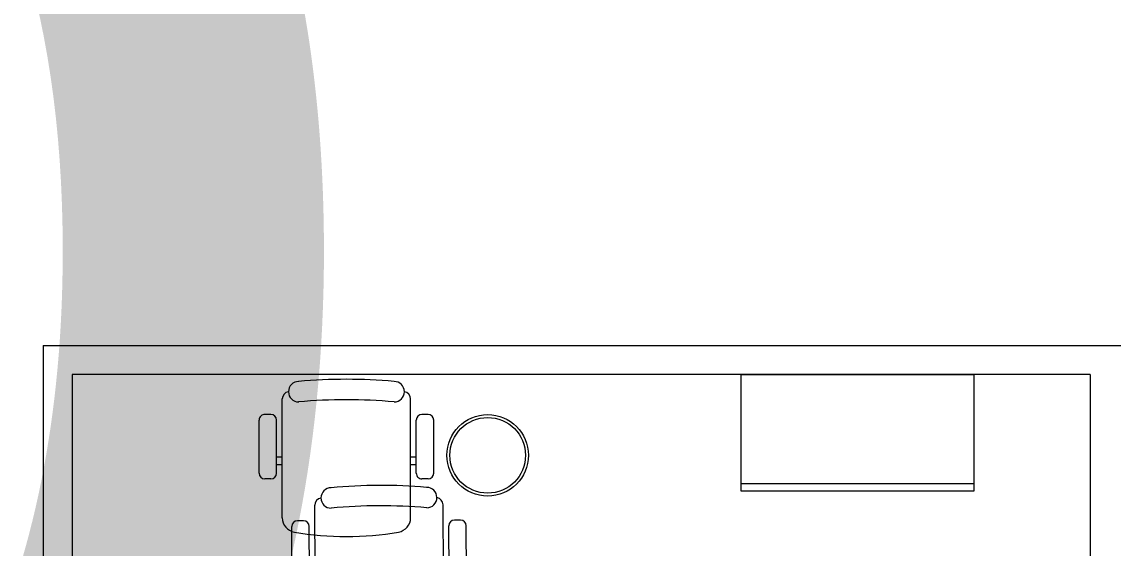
# Model space of a CAD drawing. Header units: millimetres. Extents: x -2143172 to 5255, y -610845 to 279739.
# Drawn here: x -1243664 to -1239912, y -23111 to -21302 of the extents above; entities that cross this region are included whole.
import ezdxf

# ---------------------------------------------------------------- set-up
doc = ezdxf.new("R2010")
doc.units = ezdxf.units.MM
doc.header["$LTSCALE"] = 30
doc.layers.get('0').update_dxf_attribs({"lineweight": 5})
for name, color, linetype, lineweight in [('LOADING', 163, 'Continuous', 5), ('NEW', 1, 'Continuous', 5), ('Title', 7, 'Continuous', 5), ('Walls', 32, 'Continuous', 5)]:
    doc.layers.add(name, color=color, linetype=linetype, lineweight=lineweight)
doc.styles.get("Standard").update_dxf_attribs({"font": ''})
doc.styles.get('Standard').set_extended_font_data('@Arial Unicode MS')

# ---------------------------------------------------------------- blocks, each defined once
blk = doc.blocks.new('*X39')
at = {"color": 0}
for p, q in [((5, 3), (5, 3)), ((5, 3), (5, 3)), ((5, 3), (5, 3)), ((5, 3), (5, 3)), ((5, 3), (5, 3)), ((5, 3), (5, 3)), ((5, 3), (5, 3)), ((5, 3), (5, 3)), ((5, 3), (5, 3)), ((5, 3), (5, 3)), ((5, 3), (5, 3)), ((5, 3), (5, 3)), ((5, 3), (5, 3)), ((5, 3), (5, 3)), ((5, 3), (5, 3)), ((5, 3), (5, 3)), ((5, 3), (5, 3)), ((5, 3), (5, 3)), ((5, 3), (5, 3)), ((5, 3), (5, 3)), ((5, 3), (5, 3)), ((5, 3), (5, 3)), ((5, 3), (5, 3)), ((5, 3), (5, 3)), ((5, 3), (5, 3)), ((5, 3), (5, 3)), ((5, 3), (5, 3)), ((5, 3), (5, 3)), ((5, 3), (5, 3)), ((5, 3), (5, 3)), ((5, 3), (5, 3)), ((5, 3), (5, 3)), ((5, 3), (5, 3)), ((5, 3), (5, 3)), ((5, 3), (5, 3)), ((5, 3), (5, 3)), ((5, 3), (5, 3)), ((5, 3), (5, 3)), ((5, 3), (5, 3)), ((5, 3), (5, 3)), ((5, 3), (5, 3)), ((5, 3), (5, 3)), ((5, 3), (5, 3)), ((5, 3), (5, 3)), ((5, 3), (5, 3)), ((5, 3), (5, 3)), ((5, 3), (5, 3)), ((5, 3), (5, 3)), ((5, 3), (5, 3)), ((5, 3), (5, 3)), ((5, 3), (5, 3)), ((5, 3), (5, 3)), ((5, 3), (5, 3)), ((5, 3), (5, 3)), ((5, 3), (5, 3)), ((5, 3), (5, 3)), ((5, 3), (5, 3)), ((5, 3), (5, 3)), ((5, 3), (5, 3)), ((5, 3), (5, 3)), ((5, 3), (5, 3)), ((5, 3), (5, 3)), ((5, 3), (5, 3)), ((5, 3), (5, 3)), ((5, 3), (5, 3)), ((5, 3), (5, 3)), ((6, 3), (5, 3)), ((5, 3), (5, 3)), ((6, 3), (5, 3)), ((5, 3), (5, 3)), ((6, 3), (5, 3)), ((5, 3), (5, 3)), ((6, 3), (5, 3)), ((5, 3), (5, 3)), ((5, 3), (5, 3)), ((5, 3), (5, 3)), ((5, 3), (5, 3)), ((5, 3), (5, 3)), ((5, 3), (5, 3)), ((5, 3), (5, 3)), ((5, 3), (5, 3)), ((5, 3), (5, 3)), ((5, 3), (5, 3)), ((5, 3), (5, 3)), ((5, 3), (5, 3)), ((5, 3), (5, 3)), ((5, 3), (5, 3)), ((5, 3), (5, 3)), ((5, 3), (5, 3)), ((5, 3), (5, 3)), ((5, 3), (5, 3)), ((5, 3), (5, 3)), ((5, 3), (5, 3)), ((5, 3), (5, 3)), ((5, 3), (5, 3)), ((5, 3), (5, 3)), ((6, 3), (6, 3)), ((6, 3), (6, 3)), ((6, 3), (6, 3)), ((6, 3), (6, 3)), ((6, 3), (6, 3)), ((6, 3), (6, 3)), ((6, 3), (6, 3)), ((6, 3), (6, 3)), ((6, 3), (6, 3)), ((6, 3), (6, 3)), ((6, 3), (6, 3)), ((6, 3), (6, 3)), ((6, 3), (6, 3)), ((6, 3), (6, 3)), ((6, 3), (6, 3)), ((6, 3), (6, 3)), ((6, 3), (6, 3)), ((6, 3), (6, 3)), ((6, 3), (6, 3)), ((6, 3), (6, 3)), ((6, 3), (6, 3)), ((6, 3), (6, 3)), ((6, 3), (6, 3)), ((6, 3), (6, 3)), ((6, 3), (6, 3)), ((6, 3), (6, 3)), ((6, 3), (6, 3)), ((6, 3), (6, 3)), ((6, 3), (6, 3)), ((6, 3), (6, 3)), ((6, 3), (6, 3)), ((6, 3), (6, 3)), ((6, 3), (6, 3)), ((6, 3), (6, 3)), ((6, 3), (6, 3)), ((6, 3), (6, 3)), ((6, 3), (6, 3)), ((6, 3), (6, 3)), ((6, 3), (6, 3)), ((6, 3), (6, 3)), ((6, 3), (6, 3)), ((6, 3), (6, 3)), ((6, 3), (6, 3)), ((6, 3), (6, 3)), ((6, 3), (6, 3)), ((6, 3), (6, 3)), ((6, 3), (6, 3)), ((6, 3), (6, 3)), ((6, 3), (6, 3)), ((6, 3), (6, 3)), ((6, 3), (6, 3)), ((6, 3), (6, 3)), ((6, 3), (6, 3)), ((6, 3), (6, 3)), ((6, 3), (6, 3)), ((6, 3), (6, 3)), ((6, 3), (6, 3)), ((6, 3), (6, 3)), ((6, 3), (6, 3)), ((6, 3), (6, 3)), ((6, 3), (6, 3)), ((6, 3), (6, 3)), ((6, 3), (6, 3)), ((6, 3), (6, 3)), ((6, 3), (6, 3)), ((6, 3), (6, 3)), ((6, 3), (6, 3)), ((6, 3), (6, 3)), ((6, 3), (6, 3)), ((6, 3), (6, 3)), ((6, 3), (6, 3)), ((6, 3), (6, 3)), ((6, 3), (6, 3)), ((6, 3), (6, 3)), ((6, 3), (6, 3)), ((6, 3), (6, 3)), ((6, 3), (6, 3)), ((6, 3), (6, 3)), ((6, 3), (6, 3)), ((6, 3), (6, 3)), ((6, 3), (6, 3)), ((6, 3), (6, 3)), ((6, 3), (6, 3)), ((6, 3), (6, 3)), ((6, 3), (6, 3)), ((6, 3), (6, 3)), ((6, 3), (6, 3)), ((6, 3), (6, 3)), ((6, 3), (6, 3)), ((6, 3), (6, 3)), ((6, 3), (6, 3)), ((6, 3), (6, 3)), ((6, 3), (6, 3)), ((6, 3), (6, 3)), ((6, 3), (6, 3)), ((6, 3), (6, 3)), ((6, 3), (6, 3)), ((6, 3), (6, 3)), ((6, 3), (6, 3)), ((6, 3), (6, 3)), ((6, 3), (6, 3)), ((6, 3), (6, 3)), ((6, 3), (6, 3)), ((6, 3), (6, 3)), ((6, 3), (6, 3)), ((6, 3), (6, 3)), ((6, 3), (6, 3)), ((6, 3), (6, 3)), ((6, 3), (6, 3)), ((6, 3), (6, 3)), ((6, 3), (6, 3)), ((6, 3), (6, 3)), ((6, 3), (6, 3)), ((6, 3), (6, 3)), ((6, 3), (6, 3)), ((6, 3), (6, 3)), ((6, 3), (6, 3)), ((6, 3), (6, 3)), ((6, 3), (6, 3)), ((6, 3), (6, 3)), ((6, 3), (6, 3)), ((6, 3), (6, 3)), ((6, 3), (6, 3)), ((6, 3), (6, 3)), ((6, 3), (6, 3)), ((6, 3), (6, 3)), ((6, 3), (6, 3)), ((6, 3), (6, 3)), ((6, 3), (6, 3)), ((6, 3), (6, 3)), ((6, 3), (6, 3)), ((6, 3), (6, 3)), ((6, 3), (6, 3)), ((6, 3), (6, 3)), ((6, 3), (6, 3)), ((6, 3), (6, 3)), ((6, 3), (6, 3)), ((6, 3), (6, 3)), ((6, 3), (6, 3)), ((6, 3), (6, 3)), ((6, 3), (6, 3)), ((6, 3), (6, 3)), ((6, 3), (6, 3)), ((6, 3), (6, 3)), ((6, 3), (6, 3)), ((6, 3), (6, 3)), ((6, 3), (6, 3)), ((6, 3), (6, 3)), ((6, 3), (6, 3)), ((6, 3), (6, 3)), ((6, 3), (6, 3)), ((6, 3), (6, 3)), ((6, 3), (6, 3)), ((6, 3), (6, 3)), ((6, 3), (6, 3)), ((6, 3), (6, 3)), ((6, 3), (6, 3)), ((6, 3), (6, 3)), ((6, 3), (6, 3)), ((6, 3), (6, 3)), ((6, 3), (6, 3)), ((6, 3), (6, 3)), ((6, 3), (6, 3)), ((6, 3), (6, 3)), ((6, 3), (6, 3)), ((6, 3), (6, 3)), ((6, 3), (6, 3)), ((6, 3), (6, 3)), ((6, 3), (6, 3)), ((6, 3), (6, 3)), ((6, 3), (6, 3)), ((6, 3), (6, 3)), ((6, 3), (6, 3)), ((6, 3), (6, 3)), ((6, 3), (6, 3)), ((6, 3), (6, 3)), ((6, 3), (6, 3)), ((6, 3), (6, 3)), ((6, 3), (6, 3)), ((6, 3), (6, 3)), ((6, 3), (6, 3)), ((6, 3), (6, 3)), ((6, 3), (6, 3)), ((6, 3), (6, 3)), ((6, 3), (6, 3)), ((6, 3), (6, 3)), ((6, 3), (6, 3)), ((6, 3), (6, 3)), ((6, 3), (6, 3)), ((6, 3), (6, 3)), ((6, 3), (6, 3)), ((6, 3), (6, 3)), ((6, 3), (6, 3)), ((6, 3), (6, 3)), ((6, 3), (6, 3)), ((6, 3), (6, 3)), ((6, 3), (6, 3)), ((6, 3), (6, 3)), ((6, 3), (6, 3)), ((6, 3), (6, 3)), ((6, 3), (6, 3)), ((6, 3), (6, 3)), ((6, 3), (6, 3)), ((6, 3), (6, 3)), ((6, 3), (5, 3)), ((6, 3), (5, 3)), ((6, 3), (5, 3)), ((6, 3), (5, 3)), ((6, 3), (5, 3)), ((6, 3), (6, 3)), ((6, 3), (6, 3)), ((6, 3), (6, 3)), ((6, 3), (6, 3)), ((6, 3), (6, 3)), ((6, 3), (6, 3)), ((6, 3), (6, 3)), ((6, 3), (6, 3)), ((6, 3), (6, 3)), ((6, 3), (6, 3)), ((6, 3), (6, 3)), ((6, 3), (6, 3)), ((6, 3), (6, 3)), ((6, 3), (6, 3)), ((6, 3), (6, 3)), ((6, 3), (6, 3)), ((6, 3), (6, 3)), ((6, 3), (6, 3)), ((6, 3), (6, 3)), ((6, 3), (6, 3)), ((6, 3), (6, 3)), ((6, 3), (6, 3)), ((6, 3), (6, 3)), ((6, 3), (6, 3)), ((6, 3), (6, 3)), ((6, 3), (6, 3)), ((6, 3), (6, 3)), ((6, 3), (6, 3)), ((6, 3), (6, 3)), ((6, 3), (6, 3)), ((6, 3), (6, 3)), ((6, 3), (6, 3)), ((6, 3), (6, 3)), ((6, 3), (6, 3)), ((6, 3), (6, 3)), ((6, 3), (6, 3)), ((6, 3), (6, 3)), ((6, 3), (6, 3)), ((6, 3), (6, 3)), ((6, 3), (6, 3)), ((6, 3), (6, 3)), ((6, 3), (6, 3)), ((6, 3), (6, 3)), ((6, 3), (6, 3)), ((6, 3), (6, 3)), ((6, 3), (6, 3)), ((6, 3), (6, 3)), ((6, 3), (6, 3)), ((6, 3), (6, 3)), ((6, 3), (6, 3)), ((6, 3), (6, 3)), ((6, 3), (6, 3)), ((6, 3), (6, 3)), ((6, 3), (6, 3)), ((6, 3), (6, 3)), ((6, 3), (6, 3)), ((6, 3), (6, 3)), ((6, 3), (6, 3)), ((6, 3), (6, 3)), ((6, 3), (6, 3)), ((6, 3), (6, 3)), ((6, 3), (6, 3)), ((6, 3), (6, 3)), ((6, 3), (6, 3)), ((6, 3), (6, 3)), ((6, 3), (6, 3)), ((6, 3), (6, 3)), ((6, 3), (6, 3)), ((6, 3), (6, 3)), ((6, 3), (6, 3)), ((6, 3), (6, 3)), ((6, 3), (6, 3)), ((6, 3), (6, 3)), ((6, 3), (6, 3)), ((6, 3), (6, 3)), ((6, 3), (6, 3)), ((6, 3), (6, 3)), ((6, 3), (6, 3)), ((6, 3), (6, 3)), ((6, 3), (6, 3)), ((6, 3), (6, 3)), ((6, 3), (6, 3)), ((6, 3), (6, 3)), ((6, 3), (6, 3)), ((6, 3), (6, 3)), ((6, 3), (6, 3)), ((6, 3), (6, 3)), ((6, 3), (6, 3)), ((6, 3), (6, 3)), ((6, 3), (6, 3)), ((6, 3), (6, 3)), ((6, 3), (6, 3)), ((6, 3), (6, 3)), ((6, 3), (6, 3)), ((6, 3), (6, 3)), ((6, 3), (6, 3)), ((6, 3), (6, 3)), ((6, 3), (6, 3)), ((6, 3), (6, 3)), ((6, 3), (6, 3)), ((6, 3), (6, 3)), ((6, 3), (6, 3)), ((6, 3), (6, 3)), ((6, 3), (6, 3)), ((6, 3), (6, 3)), ((6, 3), (6, 3)), ((6, 3), (6, 3)), ((6, 3), (6, 3)), ((6, 3), (6, 3)), ((6, 3), (6, 3)), ((6, 3), (6, 3)), ((6, 3), (6, 3)), ((6, 3), (6, 3)), ((6, 3), (6, 3)), ((6, 3), (6, 3)), ((6, 3), (6, 3)), ((6, 3), (6, 3)), ((6, 3), (6, 3)), ((6, 3), (6, 3)), ((6, 3), (6, 3)), ((6, 3), (6, 3)), ((6, 3), (6, 3)), ((6, 3), (6, 3)), ((6, 3), (6, 3)), ((6, 3), (6, 3)), ((6, 3), (6, 3)), ((6, 3), (6, 3)), ((6, 3), (6, 3)), ((6, 3), (6, 3)), ((6, 3), (6, 3)), ((6, 3), (6, 3)), ((6, 3), (6, 3)), ((6, 3), (6, 3)), ((6, 3), (6, 3)), ((6, 3), (6, 3)), ((6, 3), (6, 3)), ((6, 3), (6, 3)), ((6, 3), (6, 3)), ((6, 3), (6, 3)), ((6, 3), (6, 3)), ((6, 3), (6, 3)), ((6, 3), (6, 3)), ((6, 3), (6, 3)), ((6, 3), (6, 3)), ((6, 3), (6, 3)), ((6, 3), (6, 3)), ((6, 3), (6, 3)), ((6, 3), (6, 3)), ((6, 3), (6, 3)), ((6, 3), (6, 3)), ((6, 3), (6, 3)), ((6, 3), (6, 3)), ((6, 3), (6, 3)), ((6, 3), (6, 3)), ((6, 3), (6, 3)), ((6, 3), (6, 3)), ((6, 3), (6, 3)), ((6, 3), (6, 3)), ((6, 3), (6, 3)), ((6, 3), (6, 3)), ((6, 3), (6, 3)), ((6, 3), (6, 3)), ((6, 3), (6, 3)), ((6, 3), (6, 3)), ((6, 3), (6, 3)), ((6, 3), (6, 3)), ((6, 3), (6, 3)), ((6, 3), (6, 3)), ((6, 3), (6, 3)), ((6, 3), (6, 3)), ((6, 3), (6, 3)), ((6, 3), (6, 3)), ((6, 3), (6, 3)), ((6, 3), (6, 3)), ((6, 3), (6, 3)), ((6, 3), (6, 3)), ((6, 3), (6, 3)), ((6, 3), (6, 3)), ((6, 3), (6, 3)), ((6, 3), (6, 3)), ((6, 3), (6, 3)), ((6, 3), (6, 3)), ((6, 3), (6, 3)), ((6, 3), (6, 3)), ((6, 3), (6, 3)), ((6, 3), (6, 3)), ((6, 3), (6, 3)), ((6, 3), (6, 3)), ((6, 3), (6, 3)), ((6, 3), (6, 3)), ((6, 3), (6, 3)), ((6, 3), (6, 3)), ((6, 3), (6, 3)), ((6, 3), (6, 3)), ((6, 3), (6, 3)), ((6, 3), (6, 3)), ((6, 3), (6, 3)), ((6, 3), (6, 3)), ((6, 3), (6, 3)), ((6, 3), (6, 3)), ((6, 3), (6, 3)), ((6, 3), (6, 3)), ((6, 3), (6, 3)), ((6, 3), (6, 3)), ((6, 3), (6, 3)), ((6, 3), (6, 3)), ((6, 3), (6, 3)), ((6, 3), (6, 3)), ((6, 3), (6, 3)), ((6, 3), (6, 3)), ((6, 3), (6, 3)), ((6, 3), (6, 3)), ((6, 3), (6, 3)), ((6, 3), (6, 3)), ((6, 3), (6, 3)), ((6, 3), (6, 3)), ((6, 3), (6, 3)), ((6, 3), (6, 3)), ((6, 3), (6, 3)), ((6, 3), (6, 3)), ((6, 3), (6, 3)), ((6, 3), (6, 3)), ((6, 3), (6, 3)), ((6, 3), (6, 3)), ((6, 3), (6, 3)), ((6, 3), (6, 3)), ((6, 3), (6, 3)), ((6, 3), (6, 3)), ((6, 3), (6, 3)), ((6, 3), (6, 3)), ((6, 3), (6, 3)), ((6, 3), (6, 3)), ((6, 3), (6, 3)), ((6, 3), (6, 3)), ((6, 3), (6, 3)), ((6, 3), (6, 3)), ((6, 3), (6, 3)), ((6, 3), (6, 3)), ((6, 3), (6, 3)), ((6, 3), (6, 3)), ((6, 3), (6, 3)), ((6, 3), (6, 3)), ((6, 3), (6, 3)), ((6, 3), (6, 3)), ((6, 3), (6, 3)), ((6, 3), (6, 3)), ((6, 3), (6, 3)), ((6, 3), (6, 3)), ((6, 3), (6, 3)), ((6, 3), (6, 3)), ((6, 3), (6, 3)), ((6, 3), (6, 3)), ((6, 3), (6, 3)), ((6, 3), (6, 3)), ((6, 3), (6, 3)), ((6, 3), (6, 3)), ((6, 3), (6, 3)), ((6, 3), (6, 3)), ((6, 3), (6, 3)), ((6, 3), (6, 3)), ((6, 3), (6, 3)), ((6, 3), (6, 3)), ((6, 3), (6, 3)), ((6, 3), (6, 3)), ((6, 3), (6, 3)), ((6, 3), (6, 3)), ((6, 3), (6, 3)), ((6, 3), (6, 3)), ((6, 3), (6, 3)), ((6, 3), (6, 3)), ((6, 3), (6, 3)), ((6, 3), (6, 3)), ((6, 3), (6, 3)), ((6, 3), (6, 3)), ((6, 3), (6, 3)), ((6, 3), (6, 3)), ((6, 3), (6, 3)), ((6, 3), (6, 3)), ((6, 3), (6, 3)), ((6, 3), (6, 3)), ((6, 3), (6, 3)), ((6, 3), (6, 3)), ((6, 3), (6, 3)), ((6, 3), (6, 3)), ((6, 3), (6, 3)), ((6, 3), (6, 3)), ((6, 3), (6, 3)), ((6, 3), (6, 3)), ((6, 3), (6, 3)), ((6, 3), (6, 3)), ((6, 3), (6, 3)), ((6, 3), (6, 3)), ((6, 3), (6, 3)), ((6, 3), (6, 3)), ((6, 3), (6, 3)), ((6, 3), (6, 3)), ((6, 3), (6, 3)), ((6, 3), (6, 3)), ((6, 3), (6, 3)), ((6, 3), (6, 3)), ((6, 3), (6, 3)), ((6, 3), (6, 3)), ((6, 3), (6, 3)), ((6, 3), (6, 3)), ((6, 3), (6, 3)), ((6, 3), (6, 3)), ((6, 3), (6, 3)), ((6, 3), (6, 3)), ((6, 3), (6, 3)), ((6, 3), (6, 3)), ((6, 3), (6, 3)), ((6, 3), (6, 3)), ((6, 3), (6, 3)), ((6, 3), (6, 3)), ((6, 3), (6, 3)), ((6, 3), (6, 3)), ((6, 3), (6, 3))]:
    blk.add_line(p, q, dxfattribs=at)
blk = doc.blocks.new('*X40')
at = {"color": 0}
for p, q in [((13, 1), (13, 1)), ((13, 1), (13, 1)), ((13, 1), (13, 1)), ((13, 1), (13, 1)), ((13, 1), (13, 1)), ((13, 1), (13, 1)), ((13, 1), (13, 1)), ((13, 1), (13, 1)), ((13, 1), (13, 1)), ((13, 1), (13, 1)), ((13, 1), (13, 1)), ((13, 1), (13, 1)), ((13, 1), (13, 1)), ((13, 1), (13, 1)), ((13, 1), (13, 1)), ((13, 1), (14, 1)), ((13, 1), (14, 1)), ((13, 1), (14, 1)), ((13, 1), (13, 1)), ((13, 1), (13, 1)), ((13, 1), (13, 1)), ((13, 1), (13, 1)), ((13, 1), (13, 1)), ((13, 1), (13, 1)), ((13, 1), (13, 1)), ((13, 1), (13, 1)), ((13, 1), (13, 1)), ((13, 1), (13, 1)), ((13, 1), (13, 1)), ((13, 1), (13, 1)), ((13, 1), (13, 1)), ((13, 1), (13, 1)), ((13, 1), (13, 1)), ((13, 1), (13, 1)), ((13, 1), (13, 1)), ((13, 1), (13, 1)), ((13, 1), (13, 1)), ((13, 1), (13, 1)), ((13, 1), (13, 1)), ((13, 1), (13, 1)), ((13, 1), (13, 1)), ((13, 1), (13, 1)), ((13, 1), (13, 1)), ((13, 1), (13, 1)), ((13, 1), (13, 1)), ((13, 1), (13, 1)), ((13, 1), (13, 1)), ((13, 1), (13, 1)), ((13, 1), (13, 1)), ((13, 1), (13, 1)), ((13, 1), (13, 1)), ((13, 1), (13, 1)), ((13, 1), (13, 1)), ((13, 1), (13, 1)), ((13, 1), (13, 1)), ((13, 1), (13, 1)), ((13, 1), (13, 1)), ((13, 1), (13, 1)), ((13, 1), (13, 1)), ((13, 1), (13, 1)), ((13, 1), (13, 1)), ((13, 1), (13, 1)), ((13, 1), (13, 1)), ((13, 1), (13, 1)), ((13, 1), (13, 1)), ((13, 1), (13, 1)), ((13, 1), (13, 1)), ((13, 1), (13, 1)), ((13, 1), (13, 1)), ((13, 1), (13, 1)), ((13, 1), (13, 1)), ((13, 1), (13, 1)), ((13, 1), (13, 1)), ((13, 1), (13, 1)), ((13, 1), (13, 1)), ((13, 1), (13, 1)), ((13, 1), (13, 1)), ((13, 1), (13, 1)), ((13, 1), (13, 1)), ((13, 1), (13, 1)), ((13, 1), (13, 1)), ((13, 1), (13, 1)), ((13, 1), (13, 1)), ((13, 1), (13, 1)), ((13, 1), (13, 1)), ((13, 1), (13, 1)), ((13, 1), (13, 1)), ((13, 1), (13, 1)), ((13, 1), (13, 1)), ((13, 1), (13, 1)), ((13, 1), (13, 1)), ((13, 1), (13, 1)), ((13, 1), (13, 1)), ((13, 1), (13, 1)), ((13, 1), (13, 1)), ((13, 1), (13, 1)), ((13, 1), (13, 1)), ((13, 1), (13, 1)), ((13, 1), (13, 1)), ((13, 1), (13, 1)), ((13, 1), (13, 1)), ((13, 1), (13, 1)), ((13, 1), (13, 1)), ((13, 1), (13, 1)), ((13, 1), (13, 1)), ((13, 1), (13, 1)), ((13, 1), (13, 1)), ((13, 1), (13, 1)), ((13, 1), (13, 1)), ((13, 1), (13, 1)), ((13, 1), (13, 1)), ((13, 1), (13, 1)), ((13, 1), (13, 1)), ((13, 1), (13, 1)), ((13, 1), (13, 1)), ((13, 1), (13, 1)), ((13, 1), (13, 1)), ((13, 1), (13, 1)), ((13, 1), (13, 1)), ((13, 1), (13, 1)), ((13, 1), (13, 1)), ((13, 1), (13, 1)), ((13, 1), (13, 1)), ((13, 1), (14, 1)), ((13, 0), (13, 0)), ((13, 0), (13, 0)), ((13, 0), (13, 0)), ((13, 0), (13, 0)), ((13, 0), (13, 0)), ((13, 0), (13, 0)), ((13, 0), (13, 0)), ((13, 0), (13, 0)), ((13, 0), (13, 0)), ((13, 0), (13, 0)), ((13, 0), (13, 0)), ((13, 0), (13, 0)), ((13, 0), (13, 0)), ((13, 0), (13, 0)), ((13, 0), (13, 0)), ((13, 0), (13, 0)), ((13, 0), (13, 0)), ((13, 0), (13, 0)), ((13, 0), (13, 0)), ((13, 0), (13, 0)), ((13, 0), (13, 0)), ((13, 0), (13, 0)), ((13, 0), (13, 0)), ((13, 0), (13, 0)), ((13, 0), (13, 0)), ((13, 0), (13, 0)), ((13, 0), (13, 0)), ((13, 0), (13, 0)), ((13, 0), (13, 0)), ((13, 0), (13, 0)), ((13, 0), (13, 0)), ((13, 0), (13, 0)), ((13, 0), (13, 0)), ((13, 0), (13, 0)), ((13, 0), (13, 0)), ((13, 0), (13, 0)), ((13, 0), (13, 0)), ((13, 0), (13, 0)), ((13, 0), (13, 0)), ((13, 0), (13, 0)), ((13, 0), (13, 0)), ((13, 0), (13, 0)), ((13, 0), (13, 0)), ((13, 0), (13, 0)), ((13, 0), (13, 0)), ((13, 0), (13, 0)), ((13, 0), (13, 0)), ((13, 0), (13, 0)), ((13, 0), (14, 0)), ((13, 0), (14, 0)), ((13, 0), (13, 0)), ((13, 0), (14, 0)), ((14, 1), (14, 1)), ((14, 1), (14, 1)), ((14, 1), (14, 1)), ((14, 1), (14, 1)), ((14, 1), (14, 1)), ((14, 1), (14, 1)), ((14, 1), (14, 1)), ((14, 1), (14, 1)), ((14, 1), (14, 1)), ((14, 1), (14, 1)), ((14, 1), (14, 1)), ((14, 1), (14, 1)), ((14, 1), (14, 1)), ((14, 1), (14, 1)), ((14, 1), (14, 1)), ((14, 1), (14, 1)), ((14, 1), (14, 1)), ((14, 1), (14, 1)), ((14, 1), (14, 1)), ((14, 1), (14, 1)), ((14, 1), (14, 1)), ((14, 1), (14, 1)), ((14, 1), (14, 1)), ((14, 1), (14, 1)), ((14, 1), (14, 1)), ((14, 1), (14, 1)), ((14, 1), (14, 1)), ((14, 1), (14, 1)), ((14, 1), (14, 1)), ((14, 1), (14, 1)), ((14, 1), (14, 1)), ((14, 1), (14, 1)), ((14, 1), (14, 1)), ((14, 1), (14, 1)), ((14, 1), (14, 1)), ((14, 1), (14, 1)), ((14, 1), (14, 1)), ((14, 1), (14, 1)), ((14, 1), (14, 1)), ((14, 1), (14, 1)), ((14, 1), (14, 1)), ((14, 1), (14, 1)), ((14, 1), (14, 1)), ((14, 1), (14, 1)), ((14, 1), (14, 1)), ((14, 1), (14, 1)), ((14, 1), (14, 1)), ((14, 1), (14, 1)), ((14, 1), (14, 1)), ((14, 1), (14, 1)), ((14, 1), (14, 1)), ((14, 1), (14, 1)), ((14, 1), (14, 1)), ((14, 1), (14, 1)), ((14, 1), (14, 1)), ((14, 1), (14, 1)), ((14, 1), (14, 1)), ((14, 1), (14, 1)), ((14, 1), (14, 1)), ((14, 1), (14, 1)), ((14, 1), (14, 1)), ((14, 1), (14, 1)), ((14, 1), (14, 1)), ((14, 1), (14, 1)), ((14, 1), (14, 1)), ((14, 1), (14, 1)), ((14, 1), (14, 1)), ((14, 1), (14, 1)), ((14, 1), (14, 1)), ((14, 1), (14, 1)), ((14, 1), (14, 1)), ((14, 1), (14, 1)), ((14, 1), (14, 1)), ((14, 1), (14, 1)), ((14, 1), (14, 1)), ((14, 1), (14, 1)), ((14, 1), (14, 1)), ((14, 1), (14, 1)), ((14, 1), (14, 1)), ((14, 1), (14, 1)), ((14, 1), (14, 1)), ((14, 1), (14, 1)), ((14, 1), (14, 1)), ((14, 1), (14, 1)), ((14, 1), (14, 1)), ((14, 1), (14, 1)), ((14, 1), (14, 1)), ((14, 1), (14, 1)), ((14, 1), (14, 1)), ((14, 1), (14, 1)), ((14, 1), (14, 1)), ((14, 1), (14, 1)), ((14, 1), (14, 1)), ((14, 1), (14, 1)), ((14, 0), (14, 0)), ((14, 0), (14, 0)), ((14, 0), (14, 0)), ((14, 0), (14, 0)), ((14, 0), (14, 0)), ((14, 0), (14, 0)), ((14, 0), (14, 0)), ((14, 0), (14, 0)), ((14, 0), (14, 0)), ((14, 0), (14, 0)), ((14, 0), (14, 0)), ((14, 0), (14, 0)), ((14, 0), (14, 0)), ((14, 0), (14, 0)), ((14, 0), (14, 0)), ((14, 0), (14, 0)), ((14, 0), (14, 0)), ((14, 0), (14, 0)), ((14, 0), (14, 0)), ((14, 0), (14, 0)), ((14, 0), (14, 0)), ((14, 0), (14, 0)), ((14, 0), (14, 0)), ((14, 0), (14, 0)), ((14, 0), (14, 0)), ((14, 0), (14, 0)), ((14, 0), (14, 0)), ((14, 0), (14, 0)), ((14, 0), (14, 0)), ((14, 0), (14, 0)), ((14, 0), (14, 0)), ((14, 0), (14, 0)), ((14, 0), (14, 0)), ((14, 0), (14, 0)), ((14, 0), (14, 0)), ((14, 0), (14, 0)), ((14, 0), (14, 0)), ((14, 0), (14, 0)), ((14, 0), (14, 0)), ((14, 0), (14, 0)), ((14, 0), (14, 0)), ((14, 0), (14, 0)), ((14, 0), (14, 0)), ((14, 0), (14, 0)), ((14, 0), (14, 0)), ((14, 0), (14, 0)), ((14, 0), (14, 0)), ((14, 0), (14, 0)), ((13, 0), (13, 0)), ((13, 0), (14, 0)), ((13, 0), (13, 0)), ((13, 0), (14, 0)), ((13, 0), (13, 0)), ((13, 0), (14, 0)), ((13, 0), (13, 0)), ((13, 0), (13, 0)), ((13, 0), (13, 0)), ((13, 0), (13, 0)), ((13, 0), (14, 0)), ((13, 0), (13, 0)), ((13, 0), (14, 0)), ((13, 0), (13, 0)), ((13, 0), (14, 0)), ((13, 0), (13, 0)), ((13, 0), (14, 0)), ((13, 0), (13, 0)), ((13, 0), (14, 0)), ((13, 0), (13, 0)), ((13, 0), (14, 0)), ((13, 0), (13, 0)), ((13, 0), (14, 0)), ((13, 0), (13, 0)), ((13, 0), (13, 0)), ((13, 0), (13, 0)), ((13, 0), (14, 0)), ((13, 0), (13, 0)), ((13, 0), (14, 0)), ((13, 0), (13, 0)), ((13, 0), (14, 0)), ((13, 0), (13, 0)), ((13, 0), (14, 0)), ((13, 0), (13, 0)), ((13, 0), (13, 0)), ((13, 0), (13, 0)), ((13, 0), (13, 0)), ((13, 0), (13, 0)), ((13, 0), (13, 0)), ((13, 0), (13, 0)), ((13, 0), (13, 0)), ((13, 0), (13, 0)), ((13, 0), (13, 0)), ((13, 0), (13, 0)), ((13, 0), (13, 0)), ((13, 0), (13, 0)), ((13, 0), (13, 0)), ((13, 0), (13, 0)), ((13, 0), (13, 0)), ((13, 0), (13, 0)), ((13, 0), (13, 0)), ((13, 0), (13, 0)), ((13, 0), (13, 0)), ((13, 0), (13, 0)), ((13, 0), (13, 0)), ((13, 0), (13, 0)), ((13, 0), (13, 0)), ((13, 0), (13, 0)), ((13, 0), (13, 0)), ((13, 0), (13, 0)), ((13, 0), (13, 0)), ((13, 0), (13, 0)), ((13, 0), (13, 0)), ((13, 0), (13, 0)), ((13, -1), (13, -1)), ((13, -1), (13, -1)), ((13, -1), (13, -1)), ((13, -1), (13, -1)), ((13, -1), (13, -1)), ((13, -1), (14, -1)), ((13, -1), (13, -1)), ((14, 0), (14, 0)), ((14, 0), (14, 0)), ((14, 0), (14, 0)), ((14, 0), (14, 0)), ((14, 0), (14, 0)), ((14, 0), (14, 0)), ((14, 0), (14, 0)), ((14, 0), (14, 0)), ((14, 0), (14, 0)), ((14, 0), (14, 0)), ((14, 0), (14, 0)), ((14, 0), (14, 0)), ((14, 0), (14, 0)), ((14, 0), (14, 0)), ((14, 0), (14, 0)), ((13, 0), (14, 0)), ((14, 0), (14, 0)), ((14, 0), (14, 0)), ((14, 0), (14, 0)), ((14, 0), (14, 0)), ((14, 0), (14, 0)), ((14, 0), (14, 0)), ((14, 0), (14, 0)), ((14, 0), (14, 0)), ((14, 0), (14, 0)), ((14, 0), (14, 0)), ((14, 0), (14, 0)), ((14, 0), (14, 0)), ((14, 0), (14, 0)), ((14, 0), (14, 0)), ((14, 0), (14, 0)), ((14, 0), (14, 0)), ((14, 0), (14, 0)), ((14, 0), (14, 0)), ((14, 0), (14, 0)), ((14, 0), (14, 0)), ((14, 0), (14, 0)), ((14, 0), (14, 0)), ((14, 0), (14, 0)), ((14, 0), (14, 0)), ((14, 0), (14, 0)), ((14, 0), (14, 0)), ((14, 0), (14, 0)), ((14, 0), (14, 0)), ((14, 0), (14, 0)), ((14, 0), (14, 0)), ((14, 0), (14, 0)), ((14, 0), (14, 0)), ((14, 0), (14, 0)), ((14, 0), (14, 0)), ((14, -1), (14, -1)), ((14, -1), (14, -1)), ((14, -1), (14, -1)), ((14, -1), (14, -1)), ((14, -1), (14, -1))]:
    blk.add_line(p, q, dxfattribs=at)
blk = doc.blocks.new('GF21018-P')
at = {"color": 0}
for p, q in [((-0.2207, 0.4756), (-0.2207, 0.0675)), ((0.2205, 0.4756), (0.2205, 0.0675)), ((-0.2806, 0.3422), (-0.2598, 0.3422)), ((0.2596, 0.3422), (0.2804, 0.3422)), ((-0.3002, 0.3226), (-0.3002, 0.14)), ((-0.2402, 0.3226), (-0.2402, 0.14)), ((0.24, 0.3226), (0.24, 0.14)), ((0.3, 0.3226), (0.3, 0.14)), ((-0.2402, 0.2937), (-0.2207, 0.2937)), ((-0.2402, 0.2671), (-0.2207, 0.2671)), ((0.2205, 0.2937), (0.24, 0.2937)), ((0.2205, 0.2671), (0.24, 0.2671)), ((-0.2806, 0.1204), (-0.2598, 0.1204)), ((0.2596, 0.1204), (0.2804, 0.1204))]:
    blk.add_line(p, q, dxfattribs=at)
for points in [[(0.24, 0.2937), (0.24, 0.2937), (0.24, 0.2937), (0.24, 0.2937), (0.24, 0.2937), (0.24, 0.2937), (0.24, 0.2937), (0.24, 0.2937), (0.24, 0.2937), (0.24, 0.2937), (0.24, 0.2937), (0.24, 0.2937), (0.24, 0.2937), (0.24, 0.2937), (0.24, 0.2937), (0.24, 0.2937), (0.24, 0.2937), (0.24, 0.2937), (0.24, 0.2937), (0.24, 0.2937), (0.24, 0.2937), (0.24, 0.2937), (0.24, 0.2937), (0.24, 0.2937), (0.24, 0.2937), (0.24, 0.2937), (0.24, 0.2937), (0.24, 0.2937), (0.24, 0.2937), (0.24, 0.2937), (0.24, 0.2937), (0.24, 0.2937), (0.24, 0.2937), (0.24, 0.2937), (0.24, 0.2937), (0.24, 0.2937), (0.24, 0.2937), (0.24, 0.2937), (0.24, 0.2937), (0.24, 0.2937), (0.24, 0.2937), (0.24, 0.2937), (0.24, 0.2937), (0.24, 0.2937), (0.24, 0.2937), (0.24, 0.2937), (0.24, 0.2937), (0.24, 0.2937), (0.24, 0.2937), (0.24, 0.2937), (0.24, 0.2937), (0.24, 0.2937), (0.24, 0.2937), (0.24, 0.2937), (0.24, 0.2937), (0.24, 0.2937), (0.24, 0.2937), (0.24, 0.2937), (0.24, 0.2937), (0.24, 0.2937), (0.24, 0.2937), (0.24, 0.2937), (0.24, 0.2937), (0.24, 0.2937), (0.24, 0.2937), (0.24, 0.2937), (0.24, 0.2937), (0.24, 0.2937), (0.24, 0.2937), (0.24, 0.2937), (0.24, 0.2937), (0.24, 0.2937), (0.24, 0.2937), (0.24, 0.2937), (0.24, 0.2937), (0.24, 0.2937), (0.24, 0.2937), (0.24, 0.2937), (0.24, 0.2937), (0.24, 0.2937), (0.24, 0.2937), (0.24, 0.2937), (0.24, 0.2937), (0.24, 0.2937), (0.24, 0.2937), (0.24, 0.2937), (0.24, 0.2937), (0.24, 0.2937), (0.24, 0.2937), (0.24, 0.2937), (0.24, 0.2937), (0.24, 0.2937), (0.24, 0.2937), (0.24, 0.2937), (0.24, 0.2937), (0.24, 0.2937), (0.24, 0.2937), (0.24, 0.2937), (0.24, 0.2937), (0.24, 0.2937), (0.24, 0.2937), (0.24, 0.2937), (0.24, 0.2937), (0.24, 0.2937), (0.24, 0.2937), (0.24, 0.2937), (0.24, 0.2937), (0.24, 0.2937), (0.24, 0.2937), (0.24, 0.2937), (0.24, 0.2937), (0.24, 0.2937), (0.24, 0.2937), (0.24, 0.2937), (0.24, 0.2937), (0.24, 0.2937), (0.24, 0.2937), (0.24, 0.2937), (0.24, 0.2937), (0.24, 0.2937), (0.24, 0.2937), (0.24, 0.2937), (0.24, 0.2937), (0.24, 0.2937), (0.24, 0.2937), (0.24, 0.2937), (0.24, 0.2937), (0.24, 0.2937), (0.24, 0.2937), (0.24, 0.2937), (0.24, 0.2937), (0.24, 0.2937), (0.24, 0.2937), (0.24, 0.2937), (0.24, 0.2937), (0.24, 0.2937), (0.24, 0.2937), (0.24, 0.2937), (0.24, 0.2937), (0.24, 0.2937), (0.24, 0.2937), (0.24, 0.2937), (0.24, 0.2937), (0.24, 0.2937), (0.24, 0.2937), (0.24, 0.2937), (0.24, 0.2937), (0.24, 0.2937), (0.24, 0.2937), (0.24, 0.2937), (0.24, 0.2937), (0.24, 0.2937), (0.24, 0.2937), (0.24, 0.2937), (0.24, 0.2937), (0.24, 0.2937), (0.24, 0.2937), (0.24, 0.2937), (0.24, 0.2937), (0.24, 0.2937), (0.24, 0.2937), (0.24, 0.2937), (0.24, 0.2937), (0.24, 0.2937), (0.24, 0.2937), (0.24, 0.2937), (0.24, 0.2937), (0.24, 0.2937), (0.24, 0.2937), (0.24, 0.2937), (0.24, 0.2937), (0.24, 0.2937), (0.24, 0.2937), (0.24, 0.2937), (0.24, 0.2937), (0.24, 0.2937), (0.24, 0.2937), (0.24, 0.2937), (0.24, 0.2937), (0.24, 0.2937), (0.24, 0.2937), (0.24, 0.2937), (0.24, 0.2937), (0.24, 0.2937), (0.24, 0.2937), (0.24, 0.2937), (0.24, 0.2937), (0.24, 0.2937), (0.24, 0.2937), (0.24, 0.2937), (0.24, 0.2937), (0.24, 0.2937), (0.24, 0.2937), (0.24, 0.2937), (0.24, 0.2937), (0.24, 0.2937), (0.24, 0.2937), (0.24, 0.2937), (0.24, 0.2937), (0.24, 0.2937), (0.24, 0.2937), (0.24, 0.2937), (0.24, 0.2937), (0.24, 0.2937), (0.24, 0.2937), (0.24, 0.2937), (0.24, 0.2937), (0.24, 0.2937), (0.24, 0.2937), (0.24, 0.2937), (0.24, 0.2937), (0.24, 0.2937), (0.24, 0.2937), (0.24, 0.2937), (0.24, 0.2937), (0.24, 0.2937), (0.24, 0.2937), (0.24, 0.2937), (0.24, 0.2937), (0.24, 0.2937), (0.24, 0.2937), (0.24, 0.2937), (0.24, 0.2937), (0.24, 0.2937), (0.24, 0.2937), (0.24, 0.2937), (0.24, 0.2937), (0.24, 0.2937), (0.24, 0.2937), (0.24, 0.2937), (0.24, 0.2937), (0.24, 0.2937), (0.24, 0.2937), (0.24, 0.2937), (0.24, 0.2937), (0.24, 0.2937), (0.24, 0.2937), (0.24, 0.2937), (0.24, 0.2937), (0.24, 0.2937), (0.24, 0.2937), (0.24, 0.2937), (0.24, 0.2937), (0.24, 0.2937), (0.24, 0.2937), (0.24, 0.2937), (0.24, 0.2937), (0.24, 0.2937), (0.24, 0.2937), (0.24, 0.2937), (0.24, 0.2937), (0.24, 0.2937), (0.24, 0.2937), (0.24, 0.2937), (0.24, 0.2937), (0.24, 0.2937), (0.24, 0.2937), (0.24, 0.2937), (0.24, 0.2937), (0.24, 0.2937), (0.24, 0.2937), (0.24, 0.2937), (0.24, 0.2937), (0.24, 0.2937), (0.24, 0.2937), (0.24, 0.2937), (0.24, 0.2937), (0.24, 0.2937), (0.24, 0.2937), (0.24, 0.2937), (0.24, 0.2937), (0.24, 0.2937), (0.24, 0.2937), (0.24, 0.2937), (0.24, 0.2937), (0.24, 0.2937), (0.24, 0.2937)], [(0.24, 0.2937), (0.24, 0.2937), (0.24, 0.2937), (0.24, 0.2937), (0.24, 0.2937), (0.24, 0.2937), (0.24, 0.2937), (0.24, 0.2937), (0.24, 0.2937), (0.24, 0.2937), (0.24, 0.2937), (0.24, 0.2937), (0.24, 0.2937), (0.24, 0.2937), (0.24, 0.2937), (0.24, 0.2937), (0.24, 0.2937), (0.24, 0.2937), (0.24, 0.2937), (0.24, 0.2937), (0.24, 0.2937), (0.24, 0.2937), (0.24, 0.2937), (0.24, 0.2937), (0.24, 0.2937), (0.24, 0.2937), (0.24, 0.2937), (0.24, 0.2937), (0.24, 0.2937), (0.24, 0.2937), (0.24, 0.2937), (0.24, 0.2937), (0.24, 0.2937), (0.24, 0.2937), (0.24, 0.2937), (0.24, 0.2937), (0.24, 0.2937), (0.24, 0.2937), (0.24, 0.2937), (0.24, 0.2937), (0.24, 0.2937), (0.24, 0.2937), (0.24, 0.2937), (0.24, 0.2937), (0.24, 0.2937), (0.24, 0.2937), (0.24, 0.2937), (0.24, 0.2937), (0.24, 0.2937), (0.24, 0.2937), (0.24, 0.2937), (0.24, 0.2937), (0.24, 0.2937), (0.24, 0.2937), (0.24, 0.2937), (0.24, 0.2937), (0.24, 0.2937), (0.24, 0.2937), (0.24, 0.2937), (0.24, 0.2937), (0.24, 0.2937), (0.24, 0.2937), (0.24, 0.2937), (0.24, 0.2937), (0.24, 0.2937), (0.24, 0.2937), (0.24, 0.2937), (0.24, 0.2937), (0.24, 0.2937), (0.24, 0.2937), (0.24, 0.2937), (0.24, 0.2937), (0.24, 0.2937), (0.24, 0.2937), (0.24, 0.2937), (0.24, 0.2937), (0.24, 0.2937), (0.24, 0.2937), (0.24, 0.2937), (0.24, 0.2937), (0.24, 0.2937), (0.24, 0.2937), (0.24, 0.2937), (0.24, 0.2937), (0.24, 0.2937), (0.24, 0.2937), (0.24, 0.2937), (0.24, 0.2937), (0.24, 0.2937), (0.24, 0.2937), (0.24, 0.2937), (0.24, 0.2937), (0.24, 0.2937), (0.24, 0.2937), (0.24, 0.2937), (0.24, 0.2937), (0.24, 0.2937), (0.24, 0.2937), (0.24, 0.2937), (0.24, 0.2937), (0.24, 0.2937), (0.24, 0.2937), (0.24, 0.2937), (0.24, 0.2937), (0.24, 0.2937), (0.24, 0.2937), (0.24, 0.2937), (0.24, 0.2937), (0.24, 0.2937), (0.24, 0.2937), (0.24, 0.2937), (0.24, 0.2937), (0.24, 0.2937), (0.24, 0.2937), (0.24, 0.2937), (0.24, 0.2937), (0.24, 0.2937), (0.24, 0.2937), (0.24, 0.2937), (0.24, 0.2937), (0.24, 0.2937), (0.24, 0.2937), (0.24, 0.2937), (0.24, 0.2937), (0.24, 0.2937), (0.24, 0.2937), (0.24, 0.2937), (0.24, 0.2937), (0.24, 0.2937), (0.24, 0.2937), (0.24, 0.2937), (0.24, 0.2937), (0.24, 0.2937), (0.24, 0.2937), (0.24, 0.2937), (0.24, 0.2937), (0.24, 0.2937), (0.24, 0.2937), (0.24, 0.2937), (0.24, 0.2937), (0.24, 0.2937), (0.24, 0.2937), (0.24, 0.2937), (0.24, 0.2937), (0.24, 0.2937), (0.24, 0.2937), (0.24, 0.2937), (0.24, 0.2937), (0.24, 0.2937), (0.24, 0.2937), (0.24, 0.2937), (0.24, 0.2937), (0.24, 0.2937), (0.24, 0.2937), (0.24, 0.2937), (0.24, 0.2937), (0.24, 0.2937), (0.24, 0.2937), (0.24, 0.2937), (0.24, 0.2937), (0.24, 0.2937), (0.24, 0.2937), (0.24, 0.2937), (0.24, 0.2937), (0.24, 0.2937), (0.24, 0.2937), (0.24, 0.2937), (0.24, 0.2937), (0.24, 0.2937), (0.24, 0.2937), (0.24, 0.2937), (0.24, 0.2937), (0.24, 0.2937), (0.24, 0.2937), (0.24, 0.2937), (0.24, 0.2937), (0.24, 0.2937), (0.24, 0.2937), (0.24, 0.2937), (0.24, 0.2937), (0.24, 0.2937), (0.24, 0.2937), (0.24, 0.2937), (0.24, 0.2937), (0.24, 0.2937), (0.24, 0.2937), (0.24, 0.2937), (0.24, 0.2937), (0.24, 0.2937), (0.24, 0.2937), (0.24, 0.2937), (0.24, 0.2937), (0.24, 0.2937), (0.24, 0.2937), (0.24, 0.2937), (0.24, 0.2937), (0.24, 0.2937), (0.24, 0.2937), (0.24, 0.2937), (0.24, 0.2937), (0.24, 0.2937), (0.24, 0.2937), (0.24, 0.2937), (0.24, 0.2937), (0.24, 0.2937), (0.24, 0.2937), (0.24, 0.2937), (0.24, 0.2937), (0.24, 0.2937), (0.24, 0.2937), (0.24, 0.2937), (0.24, 0.2937), (0.24, 0.2937), (0.24, 0.2937), (0.24, 0.2937), (0.24, 0.2937), (0.24, 0.2937), (0.24, 0.2937), (0.24, 0.2937)], [(0.24, 0.2937), (0.24, 0.2937), (0.24, 0.2937), (0.24, 0.2937), (0.24, 0.2937), (0.24, 0.2937), (0.24, 0.2937), (0.24, 0.2937), (0.24, 0.2937), (0.24, 0.2937), (0.24, 0.2937), (0.24, 0.2937), (0.24, 0.2937), (0.24, 0.2937), (0.24, 0.2937), (0.24, 0.2937), (0.24, 0.2937), (0.24, 0.2937), (0.24, 0.2937), (0.24, 0.2937), (0.24, 0.2937), (0.24, 0.2937), (0.24, 0.2937), (0.24, 0.2937), (0.24, 0.2937), (0.24, 0.2937), (0.24, 0.2937), (0.24, 0.2937), (0.24, 0.2937), (0.24, 0.2937), (0.24, 0.2937), (0.24, 0.2937), (0.24, 0.2937), (0.24, 0.2937), (0.24, 0.2937), (0.24, 0.2937), (0.24, 0.2937), (0.24, 0.2937), (0.24, 0.2937), (0.24, 0.2937), (0.24, 0.2937), (0.24, 0.2937), (0.24, 0.2937), (0.24, 0.2937), (0.24, 0.2937), (0.24, 0.2937), (0.24, 0.2937), (0.24, 0.2937), (0.24, 0.2937), (0.24, 0.2937), (0.24, 0.2937), (0.24, 0.2937), (0.24, 0.2937), (0.24, 0.2937), (0.24, 0.2937), (0.24, 0.2937), (0.24, 0.2937), (0.24, 0.2937), (0.24, 0.2937), (0.24, 0.2937), (0.24, 0.2937), (0.24, 0.2937), (0.24, 0.2937), (0.24, 0.2937), (0.24, 0.2937), (0.24, 0.2937), (0.24, 0.2937), (0.24, 0.2937), (0.24, 0.2937), (0.24, 0.2937), (0.24, 0.2937), (0.24, 0.2937), (0.24, 0.2937), (0.24, 0.2937), (0.24, 0.2937), (0.24, 0.2937), (0.24, 0.2937), (0.24, 0.2937), (0.24, 0.2937), (0.24, 0.2937), (0.24, 0.2937), (0.24, 0.2937), (0.24, 0.2937), (0.24, 0.2937), (0.24, 0.2937), (0.24, 0.2937), (0.24, 0.2937), (0.24, 0.2937), (0.24, 0.2937), (0.24, 0.2937), (0.24, 0.2937), (0.24, 0.2937), (0.24, 0.2937), (0.24, 0.2937), (0.24, 0.2937), (0.24, 0.2937), (0.24, 0.2937), (0.24, 0.2937), (0.24, 0.2937), (0.24, 0.2937), (0.24, 0.2937), (0.24, 0.2937), (0.24, 0.2937), (0.24, 0.2937), (0.24, 0.2937), (0.24, 0.2937), (0.24, 0.2937), (0.24, 0.2937), (0.24, 0.2937), (0.24, 0.2937), (0.24, 0.2937), (0.24, 0.2937), (0.24, 0.2937), (0.24, 0.2937), (0.24, 0.2937), (0.24, 0.2937), (0.24, 0.2937), (0.24, 0.2937), (0.24, 0.2937), (0.24, 0.2937), (0.24, 0.2937), (0.24, 0.2937), (0.24, 0.2937), (0.24, 0.2937), (0.24, 0.2937), (0.24, 0.2937), (0.24, 0.2937), (0.24, 0.2937), (0.24, 0.2937), (0.24, 0.2937), (0.24, 0.2937), (0.24, 0.2937), (0.24, 0.2937), (0.24, 0.2937), (0.24, 0.2937), (0.24, 0.2937), (0.24, 0.2937), (0.24, 0.2937), (0.24, 0.2937), (0.24, 0.2937), (0.24, 0.2937), (0.24, 0.2937), (0.24, 0.2937), (0.24, 0.2937), (0.24, 0.2937), (0.24, 0.2937), (0.24, 0.2937), (0.24, 0.2937), (0.24, 0.2937), (0.24, 0.2937), (0.24, 0.2937), (0.24, 0.2937), (0.24, 0.2937), (0.24, 0.2937), (0.24, 0.2937), (0.24, 0.2937), (0.24, 0.2937), (0.24, 0.2937), (0.24, 0.2937), (0.24, 0.2937), (0.24, 0.2937), (0.24, 0.2937), (0.24, 0.2937), (0.24, 0.2937), (0.24, 0.2937), (0.24, 0.2937), (0.24, 0.2937), (0.24, 0.2937), (0.24, 0.2937), (0.24, 0.2937), (0.24, 0.2937), (0.24, 0.2937), (0.24, 0.2937), (0.24, 0.2937), (0.24, 0.2937), (0.24, 0.2937), (0.24, 0.2937), (0.24, 0.2937), (0.24, 0.2937), (0.24, 0.2937), (0.24, 0.2937), (0.24, 0.2937), (0.24, 0.2937), (0.24, 0.2937), (0.24, 0.2937), (0.24, 0.2937), (0.24, 0.2937), (0.24, 0.2937), (0.24, 0.2937), (0.24, 0.2937), (0.24, 0.2937), (0.24, 0.2937), (0.24, 0.2937), (0.24, 0.2937), (0.24, 0.2937), (0.24, 0.2937), (0.24, 0.2937), (0.24, 0.2937), (0.24, 0.2937), (0.24, 0.2937), (0.24, 0.2937), (0.24, 0.2937), (0.24, 0.2937), (0.24, 0.2937), (0.24, 0.2937), (0.24, 0.2937), (0.24, 0.2937), (0.24, 0.2937), (0.24, 0.2937), (0.24, 0.2937), (0.24, 0.2937), (0.24, 0.2937), (0.24, 0.2937), (0.24, 0.2937)]]:
    blk.add_lwpolyline(points, close=True, dxfattribs=at)
for centre, radius, start, end in [((-0.0001, -0.5295), 1.0695, 80.3671, 99.6329), ((-0.1707, 0.4756), 0.05, 99.6329, 180), ((0.1705, 0.4756), 0.05, 0, 80.3671), ((-0.2806, 0.3226), 0.0196, 90, 180), ((-0.2598, 0.3226), 0.0196, 360, 90), ((0.2596, 0.3226), 0.0196, 90, 180), ((0.2804, 0.3226), 0.0196, 0, 90), ((-0.2806, 0.14), 0.0196, 180, 270), ((-0.2598, 0.14), 0.0196, 270, 360), ((0.2596, 0.14), 0.0196, 180, 270), ((0.2804, 0.14), 0.0196, 270, 0), ((-0.1643, 0.0425), 0.0351, 90, 270), ((0, 1.8467), 1.7767, 264.6946, 275.3053), ((0.1641, 0.0425), 0.0351, 270, 90), ((-0.1957, 0.0675), 0.025, 180, 261.4721), ((0.1955, 0.0675), 0.025, 278.5279, 360), ((0, 1.8314), 1.8314, 264.8532, 275.147)]:
    blk.add_arc(centre, radius, start, end, dxfattribs=at)
at = {"layer": 'NEW', "color": 0, "linetype": 'Continuous'}
for points in [[(0.24, 0.2937), (0.24, 0.2937), (0.24, 0.2937), (0.24, 0.2937), (0.24, 0.2937), (0.24, 0.2937), (0.24, 0.2937), (0.24, 0.2937)], [(0.24, 0.2937), (0.24, 0.2937), (0.24, 0.2937), (0.24, 0.2937), (0.24, 0.2937), (0.24, 0.2937), (0.24, 0.2937)], [(0.24, 0.2937), (0.24, 0.2937), (0.24, 0.2937), (0.24, 0.2937), (0.24, 0.2937), (0.24, 0.2937), (0.24, 0.2937), (0.24, 0.2937), (0.24, 0.2937)], [(0.24, 0.2937), (0.24, 0.2937), (0.24, 0.2937), (0.24, 0.2937), (0.24, 0.2937), (0.24, 0.2937), (0.24, 0.2937), (0.24, 0.2937), (0.24, 0.2937), (0.24, 0.2937)], [(0.24, 0.2937), (0.24, 0.2937), (0.24, 0.2937), (0.24, 0.2937), (0.24, 0.2937), (0.24, 0.2937), (0.24, 0.2937), (0.24, 0.2937), (0.24, 0.2937), (0.24, 0.2937), (0.24, 0.2937), (0.24, 0.2937), (0.24, 0.2937), (0.24, 0.2937), (0.24, 0.2937)], [(0.24, 0.2937), (0.24, 0.2937), (0.24, 0.2937), (0.24, 0.2937), (0.24, 0.2937), (0.24, 0.2937), (0.24, 0.2937), (0.24, 0.2937), (0.24, 0.2937), (0.24, 0.2937)], [(0.24, 0.2937), (0.24, 0.2937), (0.24, 0.2937), (0.24, 0.2937), (0.24, 0.2937), (0.24, 0.2937), (0.24, 0.2937), (0.24, 0.2937), (0.24, 0.2937), (0.24, 0.2937)], [(0.24, 0.2937), (0.24, 0.2937), (0.24, 0.2937), (0.24, 0.2937), (0.24, 0.2937), (0.24, 0.2937), (0.24, 0.2937), (0.24, 0.2937), (0.24, 0.2937), (0.24, 0.2937)], [(0.24, 0.2937), (0.24, 0.2937), (0.24, 0.2937), (0.24, 0.2937), (0.24, 0.2937), (0.24, 0.2937), (0.24, 0.2937), (0.24, 0.2937), (0.24, 0.2937), (0.24, 0.2937), (0.24, 0.2937), (0.24, 0.2937), (0.24, 0.2937), (0.24, 0.2937), (0.24, 0.2937), (0.24, 0.2937), (0.24, 0.2937), (0.24, 0.2937)], [(0.24, 0.2937), (0.24, 0.2937), (0.24, 0.2937), (0.24, 0.2937), (0.24, 0.2937), (0.24, 0.2937), (0.24, 0.2937), (0.24, 0.2937), (0.24, 0.2937), (0.24, 0.2937), (0.24, 0.2937), (0.24, 0.2937)], [(0.24, 0.2937), (0.24, 0.2937), (0.24, 0.2937), (0.24, 0.2937), (0.24, 0.2937), (0.24, 0.2937), (0.24, 0.2937)], [(0.24, 0.2937), (0.24, 0.2937), (0.24, 0.2937), (0.24, 0.2937), (0.24, 0.2937), (0.24, 0.2937), (0.24, 0.2937), (0.24, 0.2937), (0.24, 0.2937), (0.24, 0.2937), (0.24, 0.2937), (0.24, 0.2937), (0.24, 0.2937), (0.24, 0.2937), (0.24, 0.2937), (0.24, 0.2937), (0.24, 0.2937), (0.24, 0.2937), (0.24, 0.2937), (0.24, 0.2937), (0.24, 0.2937), (0.24, 0.2937), (0.24, 0.2937), (0.24, 0.2937), (0.24, 0.2937), (0.24, 0.2937), (0.24, 0.2937), (0.24, 0.2937), (0.24, 0.2937), (0.24, 0.2937), (0.24, 0.2937), (0.24, 0.2937), (0.24, 0.2937), (0.24, 0.2937), (0.24, 0.2937), (0.24, 0.2937), (0.24, 0.2937), (0.24, 0.2937), (0.24, 0.2937), (0.24, 0.2937), (0.24, 0.2937), (0.24, 0.2937), (0.24, 0.2937), (0.24, 0.2937), (0.24, 0.2937), (0.24, 0.2937), (0.24, 0.2937), (0.24, 0.2937), (0.24, 0.2937), (0.24, 0.2937), (0.24, 0.2937), (0.24, 0.2937), (0.24, 0.2937), (0.24, 0.2937), (0.24, 0.2937), (0.24, 0.2937), (0.24, 0.2937), (0.24, 0.2937), (0.24, 0.2937), (0.24, 0.2937), (0.24, 0.2937), (0.24, 0.2937), (0.24, 0.2937), (0.24, 0.2937), (0.24, 0.2937), (0.24, 0.2937), (0.24, 0.2937), (0.24, 0.2937), (0.24, 0.2937), (0.24, 0.2937), (0.24, 0.2937), (0.24, 0.2937), (0.24, 0.2937), (0.24, 0.2937), (0.24, 0.2937), (0.24, 0.2937), (0.24, 0.2937), (0.24, 0.2937), (0.24, 0.2937), (0.24, 0.2937), (0.24, 0.2937), (0.24, 0.2937), (0.24, 0.2937), (0.24, 0.2937), (0.24, 0.2937), (0.24, 0.2937), (0.24, 0.2937), (0.24, 0.2937), (0.24, 0.2937), (0.24, 0.2937), (0.24, 0.2937), (0.24, 0.2937), (0.24, 0.2937), (0.24, 0.2937), (0.24, 0.2937), (0.24, 0.2937), (0.24, 0.2937), (0.24, 0.2937), (0.24, 0.2937), (0.24, 0.2937), (0.24, 0.2937), (0.24, 0.2937), (0.24, 0.2937), (0.24, 0.2937), (0.24, 0.2937), (0.24, 0.2937), (0.24, 0.2937), (0.24, 0.2937), (0.24, 0.2937), (0.24, 0.2937), (0.24, 0.2937)], [(0.24, 0.2937), (0.24, 0.2937), (0.24, 0.2937), (0.24, 0.2937), (0.24, 0.2937), (0.24, 0.2937), (0.24, 0.2937), (0.24, 0.2937), (0.24, 0.2937), (0.24, 0.2937), (0.24, 0.2937), (0.24, 0.2937), (0.24, 0.2937), (0.24, 0.2937), (0.24, 0.2937), (0.24, 0.2937), (0.24, 0.2937)], [(0.24, 0.2937), (0.24, 0.2937), (0.24, 0.2937), (0.24, 0.2937), (0.24, 0.2937), (0.24, 0.2937), (0.24, 0.2937), (0.24, 0.2937), (0.24, 0.2937), (0.24, 0.2937), (0.24, 0.2937), (0.24, 0.2937), (0.24, 0.2937), (0.24, 0.2937), (0.24, 0.2937), (0.24, 0.2937), (0.24, 0.2937), (0.24, 0.2937), (0.24, 0.2937), (0.24, 0.2937), (0.24, 0.2937), (0.24, 0.2937), (0.24, 0.2937), (0.24, 0.2937), (0.24, 0.2937), (0.24, 0.2937), (0.24, 0.2937), (0.24, 0.2937), (0.24, 0.2937), (0.24, 0.2937), (0.24, 0.2937), (0.24, 0.2937), (0.24, 0.2937), (0.24, 0.2937), (0.24, 0.2937), (0.24, 0.2937), (0.24, 0.2937), (0.24, 0.2937), (0.24, 0.2937), (0.24, 0.2937), (0.24, 0.2937), (0.24, 0.2937), (0.24, 0.2937), (0.24, 0.2937), (0.24, 0.2937), (0.24, 0.2937), (0.24, 0.2937), (0.24, 0.2937), (0.24, 0.2937), (0.24, 0.2937), (0.24, 0.2937), (0.24, 0.2937), (0.24, 0.2937), (0.24, 0.2937), (0.24, 0.2937), (0.24, 0.2937), (0.24, 0.2937), (0.24, 0.2937), (0.24, 0.2937), (0.24, 0.2937), (0.24, 0.2937), (0.24, 0.2937), (0.24, 0.2937), (0.24, 0.2937), (0.24, 0.2937), (0.24, 0.2937), (0.24, 0.2937), (0.24, 0.2937), (0.24, 0.2937), (0.24, 0.2937), (0.24, 0.2937), (0.24, 0.2937), (0.24, 0.2937), (0.24, 0.2937), (0.24, 0.2937), (0.24, 0.2937), (0.24, 0.2937), (0.24, 0.2937), (0.24, 0.2937), (0.24, 0.2937), (0.24, 0.2937), (0.24, 0.2937), (0.24, 0.2937), (0.24, 0.2937), (0.24, 0.2937), (0.24, 0.2937), (0.24, 0.2937), (0.24, 0.2937), (0.24, 0.2937)], [(0.24, 0.2937), (0.24, 0.2937), (0.24, 0.2937), (0.24, 0.2937), (0.24, 0.2937), (0.24, 0.2937), (0.24, 0.2937), (0.24, 0.2937), (0.24, 0.2937), (0.24, 0.2937), (0.24, 0.2937), (0.24, 0.2937), (0.24, 0.2937), (0.24, 0.2937), (0.24, 0.2937), (0.24, 0.2937), (0.24, 0.2937), (0.24, 0.2937), (0.24, 0.2937), (0.24, 0.2937), (0.24, 0.2937), (0.24, 0.2937), (0.24, 0.2937), (0.24, 0.2937), (0.24, 0.2937), (0.24, 0.2937), (0.24, 0.2937), (0.24, 0.2937), (0.24, 0.2937), (0.24, 0.2937), (0.24, 0.2937), (0.24, 0.2937), (0.24, 0.2937), (0.24, 0.2937), (0.24, 0.2937), (0.24, 0.2937), (0.24, 0.2937), (0.24, 0.2937), (0.24, 0.2937), (0.24, 0.2937), (0.24, 0.2937), (0.24, 0.2937), (0.24, 0.2937), (0.24, 0.2937), (0.24, 0.2937), (0.24, 0.2937), (0.24, 0.2937), (0.24, 0.2937), (0.24, 0.2937), (0.24, 0.2937), (0.24, 0.2937), (0.24, 0.2937), (0.24, 0.2937), (0.24, 0.2937)]]:
    blk.add_lwpolyline(points, dxfattribs=at)
at = {"color": 0}
for name, xscale, yscale, zscale in [('*X39', 8.59375e-11, 8.59375e-11, 8.59375e-11), ('*X40', 5.5e-11, 5.5e-11, 5.5e-11)]:
    blk.add_blockref(name, (0.24, 0.2937), dxfattribs=dict(at, xscale=xscale, yscale=yscale, zscale=zscale))
blk = doc.blocks.new('GF21027-P')
at = {"color": 0}
for p, q in [((0.4, 0.4), (-0.4, 0.4)), ((-0.4, 0.4), (-0.4, 0)), ((0.4, 0), (0.4, 0.4)), ((-0.4, 0.025), (0.4, 0.025)), ((-0.4, 0), (0.4, 0))]:
    blk.add_line(p, q, dxfattribs=at)
blk = doc.blocks.new('WM00001-P')
blk.add_circle((0, 0), 0.14)
at = {"color": 8}
blk.add_circle((0, 0), 0.13, dxfattribs=at)

msp = doc.modelspace()

# ---------------------------------------------------------------- linework, layer by layer
at = {"layer": 'Walls'}
for p, q in [((-1243590.9, -22414.7), (-1243590.9, -25434.7)), ((-1243590.9, -22414.7), (-1236290.9, -22414.7)), ((-1243490.9, -22514.7), (-1243490.9, -25434.7)), ((-1239990.9, -22514.7), (-1243490.9, -22514.7)), ((-1239990.9, -22514.7), (-1239990.9, -26514.7))]:
    msp.add_line(p, q, dxfattribs=at)

# ---------------------------------------------------------------- block references
at = {"layer": 'LOADING', "extrusion": (2.24021e-05, 7.77426e-06, 1), "xscale": 1000, "yscale": 1000, "zscale": 1000, "rotation": 179.9985892349693}
msp.add_blockref('GF21018-P', (-1242548.5, -22530.8, -28.1), dxfattribs=at)
at = {"layer": 'LOADING', "color": 1, "xscale": -1000, "yscale": 1000, "zscale": 1000, "rotation": 359.9999999790883}
msp.add_blockref('GF21027-P', (-1240790.9, -22914.7, -0.1), dxfattribs=at)
at = {"layer": 'LOADING', "extrusion": (-2.24019e-05, -2.25781e-18, -1), "xscale": -1000, "yscale": 1000, "zscale": 1000, "rotation": 180}
msp.add_blockref('WM00001-P', (1242062.7, -22791.9, 27.9), dxfattribs=at)
at = {"layer": 'LOADING', "extrusion": (3.16518e-06, 7.78658e-06, 1), "xscale": 1000.000000000004, "yscale": 1000.000000000004, "zscale": 1000.000000000004, "rotation": 180.2204152957347}
msp.add_blockref('GF21018-P', (-1242437, -22895.3, -4.1), dxfattribs=at)

# ---------------------------------------------------------------- texts
at = {"layer": 'Title', "color": 3}
msp.add_text('OPD', height=6858, dxfattribs=at).set_placement((-1262925.9, -25588.4, 0.8))

doc.saveas('drawing.dxf')
